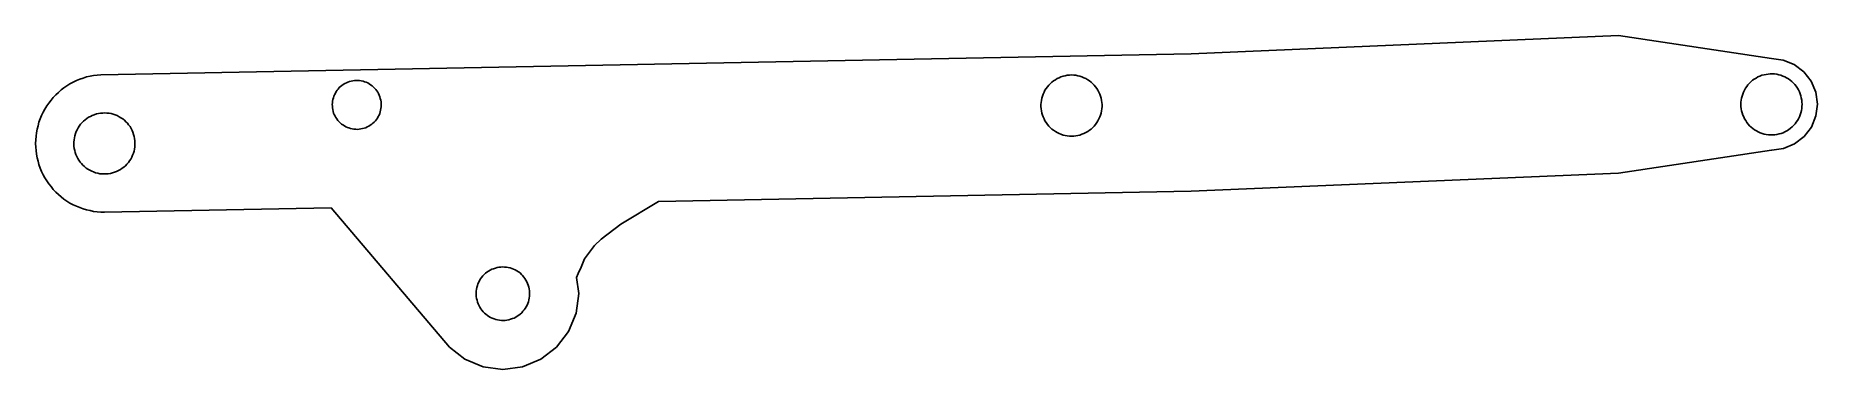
# Model space of a CAD drawing. Extents: x -565 to 601, y -157 to 62.
import ezdxf

# ---------------------------------------------------------------- set-up
doc = ezdxf.new("R2010")
doc.units = 0
doc.layers.get('0').update_dxf_attribs({"linetype": 'CONTINUOUS'})

msp = doc.modelspace()

# ---------------------------------------------------------------- linework, layer by layer
for p, q in [((190.9, 50), (470.6, 61.9)), ((570.6, 46.9), (470.6, 61.9)), ((190.9, 50), (-522.3, 36.2)), ((578.2, 45.9), (570.6, 46.9)), ((-529.3, 35.3), (-531.6, 34.8)), ((-527, 35.7), (-529.3, 35.3)), ((-524.7, 36), (-527, 35.7)), ((-522.3, 36.2), (-524.7, 36)), ((107.2, 35.3), (105.8, 34.9)), ((108.5, 35.6), (107.2, 35.3)), ((109.9, 35.9), (108.5, 35.6)), ((111.3, 36), (109.9, 35.9)), ((112.7, 36.1), (111.3, 36)), ((114.1, 36), (112.7, 36.1)), ((115.5, 35.9), (114.1, 36)), ((116.8, 35.6), (115.5, 35.9)), ((118.2, 35.3), (116.8, 35.6)), ((119.5, 34.9), (118.2, 35.3)), ((563, 35.4), (561.7, 34.8)), ((564.3, 35.9), (563, 35.4)), ((565.7, 36.2), (564.3, 35.9)), ((567, 36.5), (565.7, 36.2)), ((568.4, 36.7), (567, 36.5)), ((569.8, 36.8), (568.4, 36.7)), ((570.6, 36.9), (569.8, 36.8)), ((571.2, 36.9), (570.6, 36.9)), ((572.6, 36.8), (571.2, 36.9)), ((574, 36.6), (572.6, 36.8)), ((575.3, 36.3), (574, 36.6)), ((576.7, 35.9), (575.3, 36.3)), ((578, 35.4), (576.7, 35.9)), ((579.3, 34.9), (578, 35.4)), ((585.4, 42.9), (578.2, 45.9)), ((591.7, 38.2), (585.4, 42.9)), ((596.5, 32), (591.7, 38.2)), ((-550.1, 24.7), (-551.8, 23.1)), ((-548.3, 26.3), (-550.1, 24.7)), ((-546.4, 27.7), (-548.3, 26.3)), ((-544.5, 29), (-546.4, 27.7)), ((-542.5, 30.3), (-544.5, 29)), ((-540.4, 31.4), (-542.5, 30.3)), ((-538.3, 32.4), (-540.4, 31.4)), ((-536.1, 33.3), (-538.3, 32.4)), ((-533.9, 34.1), (-536.1, 33.3)), ((-531.6, 34.8), (-533.9, 34.1)), ((-368.9, 24.2), (-369.4, 23.2)), ((-368.4, 25.2), (-368.9, 24.2)), ((-367.7, 26.1), (-368.4, 25.2)), ((-367, 26.9), (-367.7, 26.1)), ((-366.3, 27.8), (-367, 26.9)), ((-365.5, 28.5), (-366.3, 27.8)), ((-364.6, 29.2), (-365.5, 28.5)), ((-363.7, 29.9), (-364.6, 29.2)), ((-362.7, 30.5), (-363.7, 29.9)), ((-361.7, 31), (-362.7, 30.5)), ((-360.7, 31.4), (-361.7, 31)), ((-359.7, 31.8), (-360.7, 31.4)), ((-358.6, 32.1), (-359.7, 31.8)), ((-357.5, 32.3), (-358.6, 32.1)), ((-356.4, 32.5), (-357.5, 32.3)), ((-355.3, 32.5), (-356.4, 32.5)), ((-354.2, 32.5), (-355.3, 32.5)), ((-353, 32.4), (-354.2, 32.5)), ((-351.9, 32.3), (-353, 32.4)), ((-350.8, 32), (-351.9, 32.3)), ((-349.8, 31.7), (-350.8, 32)), ((-348.7, 31.3), (-349.8, 31.7)), ((-347.7, 30.9), (-348.7, 31.3)), ((-346.7, 30.3), (-347.7, 30.9)), ((-345.8, 29.7), (-346.7, 30.3)), ((-344.9, 29), (-345.8, 29.7)), ((-344.1, 28.3), (-344.9, 29)), ((-343.3, 27.5), (-344.1, 28.3)), ((-342.5, 26.7), (-343.3, 27.5)), ((-341.8, 25.8), (-342.5, 26.7)), ((-341.2, 24.9), (-341.8, 25.8)), ((-340.7, 23.9), (-341.2, 24.9)), ((-340.2, 22.9), (-340.7, 23.9)), ((94.1, 23.6), (93.6, 22.2)), ((94.7, 24.8), (94.1, 23.6)), ((95.3, 26.1), (94.7, 24.8)), ((96.1, 27.2), (95.3, 26.1)), ((96.9, 28.4), (96.1, 27.2)), ((97.8, 29.4), (96.9, 28.4)), ((98.8, 30.4), (97.8, 29.4)), ((99.8, 31.4), (98.8, 30.4)), ((100.9, 32.2), (99.8, 31.4)), ((102.1, 33), (100.9, 32.2)), ((103.3, 33.7), (102.1, 33)), ((104.5, 34.3), (103.3, 33.7)), ((105.8, 34.9), (104.5, 34.3)), ((120.8, 34.3), (119.5, 34.9)), ((122.1, 33.7), (120.8, 34.3)), ((123.3, 33), (122.1, 33.7)), ((124.4, 32.2), (123.3, 33)), ((125.5, 31.4), (124.4, 32.2)), ((126.6, 30.4), (125.5, 31.4)), ((127.5, 29.4), (126.6, 30.4)), ((128.4, 28.4), (127.5, 29.4)), ((129.3, 27.2), (128.4, 28.4)), ((130, 26.1), (129.3, 27.2)), ((130.6, 24.8), (130, 26.1)), ((131.2, 23.6), (130.6, 24.8)), ((131.7, 22.2), (131.2, 23.6)), ((551.8, 23.6), (551.3, 22.3)), ((552.3, 24.9), (551.8, 23.6)), ((552.9, 26.2), (552.3, 24.9)), ((553.6, 27.4), (552.9, 26.2)), ((554.4, 28.5), (553.6, 27.4)), ((555.2, 29.7), (554.4, 28.5)), ((556.1, 30.7), (555.2, 29.7)), ((557.1, 31.7), (556.1, 30.7)), ((558.2, 32.6), (557.1, 31.7)), ((559.3, 33.4), (558.2, 32.6)), ((560.5, 34.1), (559.3, 33.4)), ((561.7, 34.8), (560.5, 34.1)), ((580.5, 34.2), (579.3, 34.9)), ((581.7, 33.5), (580.5, 34.2)), ((582.8, 32.7), (581.7, 33.5)), ((583.9, 31.8), (582.8, 32.7)), ((584.9, 30.8), (583.9, 31.8)), ((585.9, 29.8), (584.9, 30.8)), ((586.7, 28.7), (585.9, 29.8)), ((587.5, 27.5), (586.7, 28.7)), ((588.2, 26.3), (587.5, 27.5)), ((588.8, 25.1), (588.2, 26.3)), ((589.4, 23.8), (588.8, 25.1)), ((589.8, 22.5), (589.4, 23.8)), ((599.5, 24.8), (596.5, 32)), ((600.6, 17), (599.5, 24.8)), ((-560, 11.7), (-561.1, 9.6)), ((-558.9, 13.8), (-560, 11.7)), ((-557.7, 15.8), (-558.9, 13.8)), ((-556.4, 17.7), (-557.7, 15.8)), ((-554.9, 19.6), (-556.4, 17.7)), ((-553.4, 21.4), (-554.9, 19.6)), ((-551.8, 23.1), (-553.4, 21.4)), ((-370.8, 17.8), (-370.9, 16.7)), ((-370.9, 16.7), (-370.8, 15.6)), ((-370.7, 18.9), (-370.8, 17.8)), ((-370.8, 15.6), (-370.7, 14.5)), ((-370.5, 20), (-370.7, 18.9)), ((-370.7, 14.5), (-370.6, 13.4)), ((-370.6, 13.4), (-370.3, 12.3)), ((-370.2, 21.1), (-370.5, 20)), ((-370.3, 12.3), (-370, 11.2)), ((-369.9, 22.2), (-370.2, 21.1)), ((-369.4, 23.2), (-369.9, 22.2)), ((-339.8, 21.9), (-340.2, 22.9)), ((-339.9, 10.9), (-339.5, 12)), ((-339.5, 20.8), (-339.8, 21.9)), ((-339.2, 19.7), (-339.5, 20.8)), ((-339.5, 12), (-339.3, 13.1)), ((-339.3, 13.1), (-339.1, 14.2)), ((-339, 18.6), (-339.2, 19.7)), ((-339.1, 14.2), (-338.9, 15.3)), ((-338.9, 17.5), (-339, 18.6)), ((-338.9, 16.4), (-338.9, 17.5)), ((-338.9, 15.3), (-338.9, 16.4)), ((92.8, 18.1), (92.7, 16.8)), ((92.7, 16.8), (92.7, 15.4)), ((92.7, 15.4), (92.8, 14)), ((93, 19.5), (92.8, 18.1)), ((92.8, 14), (93, 12.6)), ((93.3, 20.9), (93, 19.5)), ((93, 12.6), (93.3, 11.2)), ((93.6, 22.2), (93.3, 20.9)), ((132.1, 20.9), (131.7, 22.2)), ((132.4, 19.5), (132.1, 20.9)), ((132.1, 11.2), (132.4, 12.6)), ((132.6, 18.1), (132.4, 19.5)), ((132.4, 12.6), (132.6, 14)), ((132.7, 16.8), (132.6, 18.1)), ((132.6, 14), (132.7, 15.4)), ((132.7, 15.4), (132.7, 16.8)), ((550.8, 19.6), (550.6, 18.2)), ((550.6, 18.2), (550.6, 16.8)), ((550.6, 16.8), (550.6, 15.4)), ((550.6, 15.4), (550.8, 14)), ((551, 20.9), (550.8, 19.6)), ((550.8, 14), (551, 12.6)), ((551.3, 22.3), (551, 20.9)), ((551, 12.6), (551.4, 11.3)), ((590.1, 21.1), (589.8, 22.5)), ((589.8, 11.4), (590.2, 12.8)), ((590.4, 19.7), (590.1, 21.1)), ((590.2, 12.8), (590.4, 14.2)), ((590.5, 18.3), (590.4, 19.7)), ((590.4, 14.2), (590.5, 15.5)), ((590.6, 16.9), (590.5, 18.3)), ((590.5, 15.5), (590.6, 16.9)), ((599.6, 9.3), (600.6, 17)), ((-564, 0.6), (-564.4, -1.7)), ((-563.4, 2.9), (-564, 0.6)), ((-562.8, 5.2), (-563.4, 2.9)), ((-562, 7.4), (-562.8, 5.2)), ((-561.1, 9.6), (-562, 7.4)), ((-537.8, 0.2), (-538.4, -1)), ((-537.2, 1.5), (-537.8, 0.2)), ((-536.4, 2.6), (-537.2, 1.5)), ((-535.6, 3.8), (-536.4, 2.6)), ((-534.7, 4.8), (-535.6, 3.8)), ((-533.7, 5.8), (-534.7, 4.8)), ((-533.7, 5.8), (-532.6, 6.7)), ((-531.5, 7.6), (-532.6, 6.7)), ((-530.4, 8.4), (-531.5, 7.6)), ((-529.1, 9), (-530.4, 8.4)), ((-527.9, 9.6), (-529.1, 9)), ((-526.6, 10.1), (-527.9, 9.6)), ((-525.2, 10.6), (-526.6, 10.1)), ((-523.9, 10.9), (-525.2, 10.6)), ((-522.5, 11.1), (-523.9, 10.9)), ((-521.1, 11.2), (-522.5, 11.1)), ((-519.7, 11.3), (-521.1, 11.2)), ((-518.3, 11.2), (-519.7, 11.3)), ((-516.9, 11.1), (-518.3, 11.2)), ((-515.6, 10.8), (-516.9, 11.1)), ((-514.2, 10.4), (-515.6, 10.8)), ((-512.9, 10), (-514.2, 10.4)), ((-511.6, 9.5), (-512.9, 10)), ((-510.4, 8.8), (-511.6, 9.5)), ((-509.2, 8.1), (-510.4, 8.8)), ((-508, 7.3), (-509.2, 8.1)), ((-506.9, 6.5), (-508, 7.3)), ((-505.9, 5.5), (-506.9, 6.5)), ((-504.9, 4.5), (-505.9, 5.5)), ((-504.1, 3.4), (-504.9, 4.5)), ((-503.2, 2.3), (-504.1, 3.4)), ((-502.5, 1.1), (-503.2, 2.3)), ((-501.9, -0.2), (-502.5, 1.1)), ((-370, 11.2), (-369.6, 10.2)), ((-369.6, 10.2), (-369.1, 9.2)), ((-369.1, 9.2), (-368.5, 8.2)), ((-368.5, 8.2), (-367.9, 7.3)), ((-367.9, 7.3), (-367.2, 6.4)), ((-367.2, 6.4), (-366.5, 5.5)), ((-366.5, 5.5), (-365.7, 4.8)), ((-365.7, 4.8), (-364.9, 4)), ((-364.9, 4), (-364, 3.4)), ((-364, 3.4), (-363, 2.8)), ((-363, 2.8), (-362, 2.2)), ((-362, 2.2), (-361, 1.8)), ((-361, 1.8), (-360, 1.4)), ((-360, 1.4), (-358.9, 1.1)), ((-358.9, 1.1), (-357.8, 0.8)), ((-357.8, 0.8), (-356.7, 0.6)), ((-356.7, 0.6), (-355.6, 0.6)), ((-355.6, 0.6), (-354.5, 0.5)), ((-354.5, 0.5), (-353.4, 0.6)), ((-353.4, 0.6), (-352.3, 0.8)), ((-352.3, 0.8), (-351.2, 1)), ((-351.2, 1), (-350.1, 1.3)), ((-350.1, 1.3), (-349, 1.6)), ((-349, 1.6), (-348, 2.1)), ((-348, 2.1), (-347, 2.6)), ((-347, 2.6), (-346.1, 3.2)), ((-346.1, 3.2), (-345.1, 3.8)), ((-345.1, 3.8), (-344.3, 4.5)), ((-344.3, 4.5), (-343.5, 5.3)), ((-343.5, 5.3), (-342.7, 6.1)), ((-342.7, 6.1), (-342, 7)), ((-342, 7), (-341.4, 7.9)), ((-341.4, 7.9), (-340.8, 8.9)), ((-340.8, 8.9), (-340.3, 9.9)), ((-340.3, 9.9), (-339.9, 10.9)), ((93.3, 11.2), (93.6, 9.9)), ((93.6, 9.9), (94.1, 8.6)), ((94.1, 8.6), (94.7, 7.3)), ((94.7, 7.3), (95.3, 6.1)), ((95.3, 6.1), (96.1, 4.9)), ((96.1, 4.9), (96.9, 3.7)), ((96.9, 3.7), (97.8, 2.7)), ((97.8, 2.7), (98.8, 1.7)), ((98.8, 1.7), (99.8, 0.7)), ((99.8, 0.7), (100.9, -0.1)), ((124.4, -0.1), (125.5, 0.7)), ((125.5, 0.7), (126.6, 1.7)), ((126.6, 1.7), (127.5, 2.7)), ((127.5, 2.7), (128.4, 3.7)), ((128.4, 3.7), (129.3, 4.9)), ((129.3, 4.9), (130, 6.1)), ((130, 6.1), (130.6, 7.3)), ((130.6, 7.3), (131.2, 8.6)), ((131.2, 8.6), (131.7, 9.9)), ((131.7, 9.9), (132.1, 11.2)), ((551.4, 11.3), (551.8, 9.9)), ((551.8, 9.9), (552.4, 8.6)), ((552.4, 8.6), (553, 7.4)), ((553, 7.4), (553.7, 6.2)), ((553.7, 6.2), (554.5, 5)), ((554.5, 5), (555.3, 3.9)), ((555.3, 3.9), (556.3, 2.9)), ((556.3, 2.9), (557.3, 1.9)), ((557.3, 1.9), (558.3, 1)), ((558.3, 1), (559.5, 0.2)), ((559.5, 0.2), (560.7, -0.5)), ((580.7, -0.4), (581.8, 0.3)), ((581.8, 0.3), (583, 1.2)), ((583, 1.2), (584, 2.1)), ((584, 2.1), (585, 3)), ((585, 3), (586, 4.1)), ((586, 4.1), (586.8, 5.2)), ((586.8, 5.2), (587.6, 6.3)), ((587.6, 6.3), (588.3, 7.5)), ((588.3, 7.5), (588.9, 8.8)), ((588.9, 8.8), (589.4, 10.1)), ((589.4, 10.1), (589.8, 11.4)), ((591.9, -4.2), (596.7, 2)), ((596.7, 2), (599.6, 9.3)), ((-564.9, -6.4), (-565, -8.7)), ((-565, -8.7), (-564.9, -11.1)), ((-564.7, -4), (-564.9, -6.4)), ((-564.9, -11.1), (-564.7, -13.4)), ((-564.4, -1.7), (-564.7, -4)), ((-539.8, -6.4), (-539.9, -7.8)), ((-539.9, -7.8), (-539.9, -9.2)), ((-539.9, -9.2), (-539.9, -10.6)), ((-539.9, -10.6), (-539.7, -12)), ((-539.6, -5), (-539.8, -6.4)), ((-539.3, -3.7), (-539.6, -5)), ((-538.9, -2.3), (-539.3, -3.7)), ((-538.4, -1), (-538.9, -2.3)), ((-501.3, -1.4), (-501.9, -0.2)), ((-500.9, -2.8), (-501.3, -1.4)), ((-500.5, -4.1), (-500.9, -2.8)), ((-500.2, -5.5), (-500.5, -4.1)), ((-500.3, -12.4), (-500.1, -11)), ((-500, -6.9), (-500.2, -5.5)), ((-500.1, -11), (-500, -9.6)), ((-500, -8.2), (-500, -6.9)), ((-500, -9.6), (-500, -8.2)), ((100.9, -0.1), (102.1, -0.9)), ((102.1, -0.9), (103.3, -1.6)), ((103.3, -1.6), (104.5, -2.2)), ((104.5, -2.2), (105.8, -2.7)), ((105.8, -2.7), (107.2, -3.2)), ((107.2, -3.2), (108.5, -3.5)), ((108.5, -3.5), (109.9, -3.7)), ((109.9, -3.7), (111.3, -3.9)), ((111.3, -3.9), (112.7, -3.9)), ((112.7, -3.9), (114.1, -3.9)), ((114.1, -3.9), (115.5, -3.7)), ((115.5, -3.7), (116.8, -3.5)), ((116.8, -3.5), (118.2, -3.2)), ((118.2, -3.2), (119.5, -2.7)), ((119.5, -2.7), (120.8, -2.2)), ((120.8, -2.2), (122.1, -1.6)), ((122.1, -1.6), (123.3, -0.9)), ((123.3, -0.9), (124.4, -0.1)), ((560.7, -0.5), (561.9, -1.2)), ((561.9, -1.2), (563.2, -1.7)), ((563.2, -1.7), (564.5, -2.2)), ((564.5, -2.2), (565.8, -2.6)), ((565.8, -2.6), (567.2, -2.8)), ((567.2, -2.8), (568.6, -3)), ((568.6, -3), (570, -3.1)), ((570, -3.1), (570.6, -3.1)), ((570.6, -3.1), (571.4, -3.1)), ((571.4, -3.1), (572.8, -3)), ((572.8, -3), (574.1, -2.8)), ((574.1, -2.8), (575.5, -2.5)), ((575.5, -2.5), (576.8, -2.1)), ((576.8, -2.1), (578.2, -1.7)), ((578.2, -1.7), (579.4, -1.1)), ((578.5, -12.1), (585.7, -9)), ((579.4, -1.1), (580.7, -0.4)), ((585.7, -9), (591.9, -4.2)), ((-564.7, -13.4), (-564.4, -15.8)), ((-564.4, -15.8), (-564, -18.1)), ((-564, -18.1), (-563.4, -20.4)), ((-563.4, -20.4), (-562.8, -22.6)), ((-562.8, -22.6), (-562, -24.8)), ((-539.7, -12), (-539.4, -13.3)), ((-539.4, -13.3), (-539, -14.7)), ((-539, -14.7), (-538.6, -16)), ((-538.6, -16), (-538, -17.3)), ((-538, -17.3), (-537.4, -18.5)), ((-537.4, -18.5), (-536.7, -19.7)), ((-536.7, -19.7), (-535.8, -20.9)), ((-535.8, -20.9), (-535, -21.9)), ((-535, -21.9), (-534, -23)), ((-534, -23), (-533, -23.9)), ((-506.2, -23.3), (-507.3, -24.2)), ((-506.2, -23.3), (-505.2, -22.3)), ((-505.2, -22.3), (-504.3, -21.2)), ((-504.3, -21.2), (-503.5, -20.1)), ((-503.5, -20.1), (-502.7, -18.9)), ((-502.7, -18.9), (-502.1, -17.7)), ((-502.1, -17.7), (-501.5, -16.4)), ((-501.5, -16.4), (-501, -15.1)), ((-501, -15.1), (-500.6, -13.8)), ((-500.6, -13.8), (-500.3, -12.4)), ((470.6, -28.1), (570.6, -13.1)), ((570.6, -13.1), (570.8, -13.1)), ((570.8, -13.1), (578.5, -12.1)), ((-562, -24.8), (-561.1, -27)), ((-561.1, -27), (-560, -29.2)), ((-560, -29.2), (-558.9, -31.2)), ((-558.9, -31.2), (-557.7, -33.2)), ((-557.7, -33.2), (-556.4, -35.2)), ((-533, -23.9), (-531.9, -24.8)), ((-531.9, -24.8), (-530.7, -25.6)), ((-530.7, -25.6), (-529.5, -26.3)), ((-529.5, -26.3), (-528.3, -26.9)), ((-528.3, -26.9), (-527, -27.4)), ((-527, -27.4), (-525.7, -27.9)), ((-525.7, -27.9), (-524.3, -28.2)), ((-524.3, -28.2), (-522.9, -28.5)), ((-522.9, -28.5), (-521.6, -28.7)), ((-521.6, -28.7), (-520.2, -28.7)), ((-520.2, -28.7), (-518.8, -28.7)), ((-518.8, -28.7), (-517.4, -28.6)), ((-517.4, -28.6), (-516, -28.3)), ((-516, -28.3), (-514.6, -28)), ((-514.6, -28), (-513.3, -27.6)), ((-513.3, -27.6), (-512, -27.1)), ((-512, -27.1), (-510.8, -26.5)), ((-510.8, -26.5), (-509.5, -25.8)), ((-509.5, -25.8), (-508.4, -25)), ((-508.4, -25), (-507.3, -24.2)), ((190.9, -40), (470.6, -28.1)), ((-556.4, -35.2), (-554.9, -37)), ((-554.9, -37), (-553.4, -38.8)), ((-553.4, -38.8), (-551.8, -40.5)), ((-551.8, -40.5), (-550.1, -42.2)), ((-550.1, -42.2), (-548.3, -43.7)), ((-548.3, -43.7), (-546.4, -45.1)), ((-546.4, -45.1), (-544.5, -46.5)), ((-544.5, -46.5), (-542.5, -47.7)), ((190.9, -40), (-157.5, -46.7)), ((-542.5, -47.7), (-540.4, -48.8)), ((-540.4, -48.8), (-538.3, -49.8)), ((-538.3, -49.8), (-536.1, -50.7)), ((-536.1, -50.7), (-533.9, -51.5)), ((-533.9, -51.5), (-531.6, -52.2)), ((-531.6, -52.2), (-529.3, -52.7)), ((-529.3, -52.7), (-527, -53.2)), ((-527, -53.2), (-524.7, -53.5)), ((-524.7, -53.5), (-522.3, -53.7)), ((-522.3, -53.7), (-519.9, -53.7)), ((-371.6, -50.9), (-519.9, -53.7)), ((-371.6, -50.9), (-294.3, -142.1)), ((-157.5, -46.7), (-182.2, -61.6)), ((-182.2, -61.6), (-195.1, -71.3)), ((-199.4, -75.6), (-205.8, -84.2)), ((-195.1, -71.3), (-199.4, -75.6)), ((-269.7, -93), (-270.6, -93.7)), ((-268.7, -92.3), (-269.7, -93)), ((-267.6, -91.7), (-268.7, -92.3)), ((-266.5, -91.1), (-267.6, -91.7)), ((-265.4, -90.7), (-266.5, -91.1)), ((-264.2, -90.3), (-265.4, -90.7)), ((-263.1, -90), (-264.2, -90.3)), ((-261.9, -89.7), (-263.1, -90)), ((-260.6, -89.6), (-261.9, -89.7)), ((-259.4, -89.5), (-260.6, -89.6)), ((-258.2, -89.6), (-259.4, -89.5)), ((-257, -89.7), (-258.2, -89.6)), ((-255.8, -89.9), (-257, -89.7)), ((-254.6, -90.2), (-255.8, -89.9)), ((-253.4, -90.5), (-254.6, -90.2)), ((-252.3, -91), (-253.4, -90.5)), ((-251.2, -91.5), (-252.3, -91)), ((-250.1, -92.1), (-251.2, -91.5)), ((-249.1, -92.8), (-250.1, -92.1)), ((-248.1, -93.5), (-249.1, -92.8)), ((-208, -89.6), (-210.1, -93.9)), ((-205.8, -84.2), (-208, -89.6)), ((-276.5, -104.2), (-276.7, -105.4)), ((-276.3, -103), (-276.5, -104.2)), ((-276, -101.8), (-276.3, -103)), ((-275.6, -100.6), (-276, -101.8)), ((-275.1, -99.5), (-275.6, -100.6)), ((-274.5, -98.4), (-275.1, -99.5)), ((-273.9, -97.4), (-274.5, -98.4)), ((-273.2, -96.4), (-273.9, -97.4)), ((-272.4, -95.4), (-273.2, -96.4)), ((-271.5, -94.6), (-272.4, -95.4)), ((-270.6, -93.7), (-271.5, -94.6)), ((-247.2, -94.4), (-248.1, -93.5)), ((-246.4, -95.2), (-247.2, -94.4)), ((-245.6, -96.2), (-246.4, -95.2)), ((-244.9, -97.1), (-245.6, -96.2)), ((-244.2, -98.2), (-244.9, -97.1)), ((-243.6, -99.2), (-244.2, -98.2)), ((-243.1, -100.3), (-243.6, -99.2)), ((-242.7, -101.5), (-243.1, -100.3)), ((-242.3, -102.7), (-242.7, -101.5)), ((-242.1, -103.9), (-242.3, -102.7)), ((-241.9, -105.1), (-242.1, -103.9)), ((-210.1, -93.9), (-211.1, -96.4)), ((-209.7, -107), (-211.1, -96.4)), ((-276.7, -105.4), (-276.8, -106.6)), ((-276.8, -106.6), (-276.8, -107.8)), ((-276.8, -107.8), (-276.7, -109)), ((-276.7, -109), (-276.5, -110.2)), ((-276.5, -110.2), (-276.2, -111.4)), ((-276.2, -111.4), (-275.9, -112.6)), ((-275.9, -112.6), (-275.4, -113.7)), ((-275.4, -113.7), (-274.9, -114.9)), ((-274.9, -114.9), (-274.4, -115.9)), ((-274.4, -115.9), (-273.7, -117)), ((-244.7, -116.7), (-244, -115.7)), ((-244, -115.7), (-243.5, -114.6)), ((-243.5, -114.6), (-243, -113.5)), ((-243, -113.5), (-242.6, -112.3)), ((-242.6, -112.3), (-242.3, -111.1)), ((-242.3, -111.1), (-242, -109.9)), ((-242, -109.9), (-241.9, -108.7)), ((-241.8, -106.3), (-241.9, -105.1)), ((-241.9, -108.7), (-241.8, -107.5)), ((-241.8, -107.5), (-241.8, -106.3)), ((-211.4, -119.9), (-209.7, -107)), ((-273.7, -117), (-273, -117.9)), ((-273, -117.9), (-272.2, -118.9)), ((-272.2, -118.9), (-271.3, -119.7)), ((-271.3, -119.7), (-270.4, -120.5)), ((-270.4, -120.5), (-269.4, -121.3)), ((-269.4, -121.3), (-268.4, -122)), ((-268.4, -122), (-267.4, -122.6)), ((-267.4, -122.6), (-266.3, -123.1)), ((-266.3, -123.1), (-265.1, -123.5)), ((-265.1, -123.5), (-264, -123.9)), ((-264, -123.9), (-262.8, -124.2)), ((-262.8, -124.2), (-261.6, -124.4)), ((-261.6, -124.4), (-260.3, -124.5)), ((-260.3, -124.5), (-259.1, -124.5)), ((-259.1, -124.5), (-257.9, -124.5)), ((-257.9, -124.5), (-256.7, -124.4)), ((-256.7, -124.4), (-255.5, -124.1)), ((-255.5, -124.1), (-254.3, -123.8)), ((-254.3, -123.8), (-253.1, -123.4)), ((-253.1, -123.4), (-252, -123)), ((-252, -123), (-250.9, -122.4)), ((-250.9, -122.4), (-249.9, -121.8)), ((-249.9, -121.8), (-248.9, -121.1)), ((-248.9, -121.1), (-247.9, -120.4)), ((-247.9, -120.4), (-247, -119.5)), ((-247, -119.5), (-246.2, -118.6)), ((-246.2, -118.6), (-245.4, -117.7)), ((-245.4, -117.7), (-244.7, -116.7)), ((-216.4, -131.8), (-211.4, -119.9)), ((-224.2, -142.1), (-216.4, -131.8)), ((-284.1, -150), (-294.3, -142.1)), ((-284.1, -150), (-272.1, -154.9)), ((-246.5, -154.9), (-234.5, -150)), ((-234.5, -150), (-224.2, -142.1)), ((-272.1, -154.9), (-259.3, -156.6)), ((-259.3, -156.6), (-246.5, -154.9))]:
    msp.add_line(p, q)

doc.saveas('drawing.dxf')
